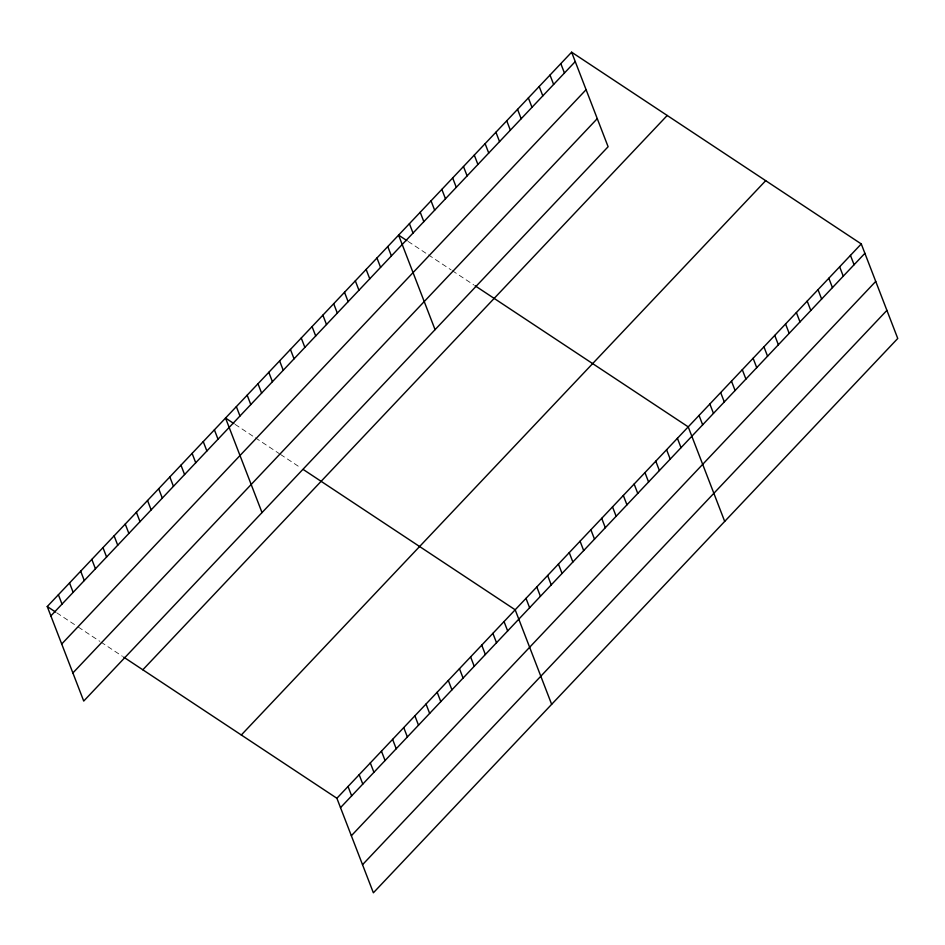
<?xml version="1.0" encoding="UTF-8"?>
<svg xmlns="http://www.w3.org/2000/svg" width="945" height="945" viewBox="0 0 945 945"><rect width="100%" height="100%" fill="white"/><g stroke="black" fill="none" stroke-linecap="round" stroke-linejoin="round"><path stroke-width="0.71" stroke-dasharray="4.72 3.54" d="M408.145 241.447L427.258 254.11M428.463 254.902L451.155 269.927M452.348 270.719L473.858 284.953M235.104 424.376L254.217 437.039M255.41 437.83L279.307 453.647M280.5 454.439L300.805 467.881M56.806 612.844L77.124 626.299M78.317 627.09L99.816 641.324M101.009 642.116L122.519 656.35"/><path stroke-width="1.42" d="M571.63 52.199L608.107 146.735L83.727 701.06L47.25 606.525L571.63 52.199L861.273 243.94L897.75 338.475L373.369 892.801L336.892 798.265L123.712 657.141M50.865 615.904L575.257 61.579M61.709 644.006L586.101 89.68M72.883 672.958L597.275 118.633M142.825 669.792L667.217 115.467M241.306 734.997L765.698 180.672M336.892 798.265L861.273 243.94M340.507 807.644L864.888 253.319M351.351 835.746L875.731 281.421M362.526 864.699L886.906 310.373M406.952 240.656L398.589 235.128L435.066 329.651M475.051 285.744L688.22 426.868L724.697 521.404M233.899 423.584L225.536 418.044L262.013 512.58M303.203 469.464L515.179 609.797L551.656 704.332M47.25 606.525L55.613 612.053M850.453 255.374L854.079 264.754M839.644 266.809L843.259 276.188M828.824 278.243L832.45 287.623M818.016 289.678L821.63 299.057M807.195 301.112L810.81 310.492M796.375 312.547L800.002 321.926M785.567 323.981L789.181 333.349M774.746 335.404L778.373 344.783M763.938 346.839L767.553 356.218M753.118 358.273L756.732 367.652M742.297 369.708L745.924 379.087M731.489 381.142L735.104 390.521M720.669 392.577L724.295 401.956M709.86 404.011L713.475 413.39M699.04 415.434L702.655 424.813M560.822 63.634L564.437 73.001M550.002 75.057L553.628 84.436M677.411 438.303L681.026 447.682M539.193 86.491L542.808 95.87M666.591 449.737L670.218 459.116M528.373 97.926L531.988 107.305M655.783 461.172L659.397 470.551M517.553 109.36L521.179 118.739M644.962 472.606L648.577 481.985M506.744 120.795L510.359 130.174M634.142 484.041L637.769 493.42M495.924 132.229L499.551 141.608M623.334 495.475L626.948 504.843M485.116 143.664L488.73 153.043M612.514 506.898L616.14 516.277M474.295 155.098L477.91 164.465M601.705 518.332L605.32 527.712M463.475 166.521L467.102 175.9M590.885 529.767L594.499 539.146M452.667 177.955L456.281 187.334M580.076 541.202L583.691 550.581M441.847 189.39L445.473 198.769M569.256 552.636L572.871 562.015M431.038 200.824L434.653 210.203M558.436 564.07L562.062 573.45M420.218 212.259L423.832 221.638M547.627 575.505L551.242 584.884M409.409 223.693L413.024 233.072M536.807 586.939L540.422 596.307M525.999 598.362L529.613 607.741M387.769 246.55L391.395 255.93M376.96 257.985L380.575 267.364M504.039 621.574L507.654 630.953M366.14 269.419L369.755 278.799M492.888 633.363L496.515 642.742M355.332 280.854L358.946 290.233M481.749 645.14L485.364 654.519M344.512 292.288L348.126 301.668M470.61 656.917L474.225 666.296M333.691 303.723L337.318 313.102M322.883 315.157L326.497 324.537M459.459 668.694L463.085 678.073M312.063 326.592L315.689 335.959M448.32 680.471L451.934 689.85M301.254 338.015L304.869 347.394M437.181 692.26L440.795 701.639M290.434 349.449L294.049 358.828M426.03 704.037L429.656 713.416M279.614 360.884L283.24 370.263M414.89 715.814L418.505 725.193M268.805 372.318L272.42 381.697M403.751 727.591L407.366 736.97M257.985 383.753L261.611 393.132M392.6 739.368L396.227 748.747M247.177 395.187L250.791 404.566M381.461 751.157L385.076 760.536M236.356 406.622L239.971 416.001M370.322 762.934L373.936 772.313M359.171 774.711L362.797 784.09M214.397 429.833L218.011 439.212M348.032 786.488L351.646 795.867M203.258 441.61L206.872 450.989M192.107 453.387L195.733 462.766M180.967 465.164L184.582 474.544M169.828 476.941L173.443 486.321M158.677 488.73L162.304 498.109M147.538 500.507L151.153 509.887M136.399 512.284L140.014 521.664M125.248 524.062L128.874 533.441M114.109 535.839L117.723 545.218M102.97 547.627L106.584 557.007M91.819 559.405L95.445 568.784M80.679 571.182L84.294 580.561M69.54 582.959L73.155 592.338M58.389 594.736L62.016 604.115"/></g></svg>
